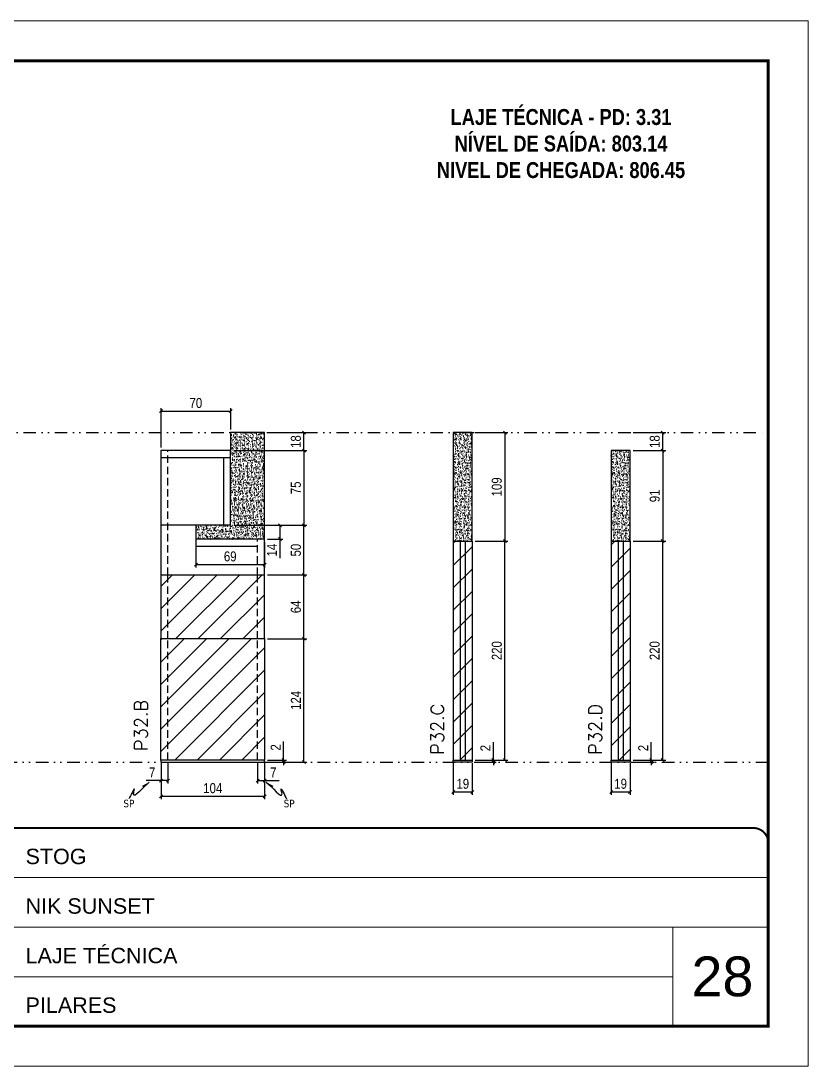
# Model space of a CAD drawing. Extents: x 808 to 7089, y -98 to 17032.
# Drawn here: x 6271 to 7062, y 9091 to 10141 of the extents above; entities that cross this region are included whole.
import ezdxf

# ---------------------------------------------------------------- set-up
doc = ezdxf.new("R2010")
doc.units = 0
for name, pattern in [('CONTINUO', [0]), ('DASHED', [0.75, 0.5, -0.25]), ('DIVIDE2', [0.625, 0.25, -0.125, 0, -0.125, 0, -0.125]), ('HIDDEN', [0.375, 0.25, -0.125])]:
    doc.linetypes.add(name, pattern=pattern)
for name, color, linetype, lineweight in [('CARIMBO', 255, 'Continuous', 9), ('Folhas', 255, 'Continuous', 9), ('REAPROVEITAMENTO', 251, 'Continuous', 9), ('SARRAFO DE PRESSAO', 251, 'DASHED', 9), ('Texto Seção', 7, 'Continuous', 15)]:
    doc.layers.add(name, color=color, linetype=linetype, lineweight=lineweight)
for name, color, linetype in [('COTA', 241, 'Continuous'), ('NOMENCLATURA', 7, 'Continuous'), ('Nível', 160, 'Continuous'), ('Painéis', 200, 'Continuous'), ('SARR_2.2x7', 40, 'Continuous'), ('Sarrafo de Pressão', 42, 'HIDDEN'), ('texto', 7, 'Continuous')]:
    doc.layers.add(name, color=color, linetype=linetype)
doc.styles.add('ARIAL', font='arial.ttf')
doc.styles.add('COTA TECNICA', font='techl___.ttf', dxfattribs={"height": 10})
doc.styles.add('COTA TECNICA-50', font='techl___.ttf', dxfattribs={"height": 10})
doc.styles.add('REGUA-120', font='ROMANS.shx', dxfattribs={"height": 15})
doc.styles.add('ROMANC', font='techb___.ttf', dxfattribs={"height": 2.5})
doc.styles.get("Standard").update_dxf_attribs({"font": 'arial.ttf'})
doc.dimstyles.new('COTA PAINEL-50', dxfattribs={"dimtxt": 10, "dimasz": 3, "dimexe": 3, "dimexo": 3, "dimgap": 3, "dimtad": 1, "dimdec": 1, "dimzin": 12, "dimdsep": 46, "dimtxsty": 'COTA TECNICA-50', "dimblk1": 'OBLIQUE', "dimblk2": 'OBLIQUE', "dimsah": 1, "dimcen": 0.9, "dimclrd": 4, "dimclre": 4, "dimclrt": 240, "dimadec": 1, "dimazin": 3, "dimtfac": 1, "dimtdec": 1, "dimtmove": 0, "dimatfit": 3, "dimfxl": 1, "dimtolj": 1, "dimtzin": 12, "dimarcsym": 0})
doc.dimstyles.new('PAINEL', dxfattribs={"dimtxt": 10, "dimasz": 3, "dimexe": 3, "dimexo": 3, "dimgap": 3, "dimtad": 1, "dimdec": 1, "dimzin": 12, "dimdsep": 46, "dimtxsty": 'COTA TECNICA', "dimblk1": 'OBLIQUE', "dimblk2": 'OBLIQUE', "dimsah": 1, "dimcen": 0.9, "dimclrd": 4, "dimclre": 4, "dimclrt": 240, "dimadec": 1, "dimazin": 3, "dimtfac": 1, "dimtdec": 1, "dimtmove": 0, "dimatfit": 3, "dimfxl": 1, "dimtolj": 1, "dimtzin": 12, "dimarcsym": 0})
doc.dimstyles.get("Standard").update_dxf_attribs({"dimtxt": 0.18, "dimasz": 0.18, "dimexe": 0.18, "dimexo": 0.0625, "dimgap": 0.09, "dimtad": 0, "dimtih": 1, "dimtoh": 1, "dimdec": 4, "dimzin": 0, "dimdsep": 46, "dimtxsty": 'Standard', "dimcen": 0.09, "dimadec": 0, "dimazin": 0, "dimtfac": 1, "dimtdec": 4, "dimtofl": 0, "dimtmove": 0, "dimatfit": 3, "dimfxl": 1, "dimtolj": 1, "dimtzin": 0, "dimarcsym": 0})

# ---------------------------------------------------------------- blocks, each defined once
blk = doc.blocks.new('9999999999')
at = {"color": 30, "linetype": 'CONTINUO'}
for p, q in [((98564.6, 34379.6), (99584, 34379.6)), ((98564.6, 34329.8), (99488, 34329.8)), ((99584, 34329.8), (99488, 34329.8)), ((99488, 34329.8), (99488, 34230.2)), ((98564.6, 34280), (99488, 34280))]:
    blk.add_line(p, q, dxfattribs=at)
at = {"color": 30, "linetype": 'CONTINUO', "const_width": 2}
blk.add_lwpolyline([(99584, 34230.2), (99584, 34414.4, 0.414214), (99569, 34429.4), (98229, 34429.4, 0.414214), (98214, 34414.4), (98214, 34245.2, 0.414214), (98229, 34230.2), (99584, 34230.2)], format="xyb", dxfattribs=at)
at = {"layer": 'Folhas'}
blk.add_lwpolyline([(98139, 34190.2), (99624, 34190.2), (99624, 35240.2), (98139, 35240.2)], close=True, dxfattribs=at)
at = {"layer": 'Folhas', "color": 30, "const_width": 3}
blk.add_lwpolyline([(98214, 34230.2), (99584, 34230.2), (99584, 35200.2), (98214, 35200.2)], close=True, dxfattribs=at)
at = {"color": 7, "linetype": 'Continuous', "ltscale": 5, "style": 'ARIAL'}
for s, height, p in [('STOG', 15.48, (98837.7, 34393.1)), ('NIK SUNSET', 15.48, (98837.7, 34343.3)), ('LAJE TÉCNICA', 15.483, (98837.7, 34293.5)), ('PILARES', 15.48, (98837.7, 34243.7))]:
    blk.add_text(s, height=height, dxfattribs=at).set_placement(p)
blk = doc.blocks.new('_Oblique')
at = {"color": 0, "linetype": 'ByBlock', "lineweight": -2}
blk.add_line((-0.5, -0.5), (0.5, 0.5), dxfattribs=at)
blk = doc.blocks.new('*D952')
at = {"layer": 'COTA', "color": 4, "lineweight": -2, "transparency": 16777216}
for p, q in [((6863.8, 9395.4), (6863.8, 9363.5)), ((6882.8, 9395.4), (6882.8, 9363.5)), ((6863.8, 9366.5), (6882.8, 9366.5))]:
    blk.add_line(p, q, dxfattribs=at)
at = {"layer": 'Defpoints', "color": 0, "transparency": 16777216}
for p in [(6863.8, 9398.4), (6882.8, 9398.4), (6882.8, 9366.5)]:
    blk.add_point(p, dxfattribs=at)
at = {"layer": 'COTA', "color": 4, "lineweight": -2, "transparency": 16777216, "xscale": 3, "yscale": 3, "zscale": 3, "rotation": 180}
blk.add_blockref('_Oblique', (6863.8, 9366.5), dxfattribs=at)
at = {"layer": 'COTA', "color": 4, "lineweight": -2, "transparency": 16777216, "xscale": 3, "yscale": 3, "zscale": 3}
blk.add_blockref('_Oblique', (6882.8, 9366.5), dxfattribs=at)
at = {"layer": 'COTA', "color": 240, "transparency": 16777216, "insert": (6873.3, 9374.6), "char_height": 10, "attachment_point": 5, "style": 'COTA TECNICA'}
blk.add_mtext('\\A1;19', dxfattribs=at)
blk = doc.blocks.new('*D953')
at = {"layer": 'COTA', "color": 4, "lineweight": -2, "transparency": 16777216}
for p, q in [((6885.8, 9618.4), (6918.6, 9618.4)), ((6915.6, 9398.4), (6915.6, 9618.4)), ((6885.8, 9398.4), (6918.6, 9398.4))]:
    blk.add_line(p, q, dxfattribs=at)
at = {"layer": 'Defpoints', "color": 0, "transparency": 16777216}
for p in [(6882.8, 9618.4), (6915.6, 9618.4), (6882.8, 9398.4)]:
    blk.add_point(p, dxfattribs=at)
at = {"layer": 'COTA', "color": 4, "lineweight": -2, "transparency": 16777216, "xscale": 3, "yscale": 3, "zscale": 3}
for p, rotation in [((6915.6, 9618.4), 90), ((6915.6, 9398.4), 270)]:
    blk.add_blockref('_Oblique', p, dxfattribs=dict(at, rotation=rotation))
at = {"layer": 'COTA', "color": 240, "transparency": 16777216, "insert": (6907.5, 9508.4), "char_height": 10, "attachment_point": 5, "rotation": 90, "style": 'COTA TECNICA'}
blk.add_mtext('\\A1;220', dxfattribs=at)
blk = doc.blocks.new('*D954')
at = {"layer": 'COTA', "color": 4, "lineweight": -2, "transparency": 16777216}
for p, q in [((6904, 9398.4), (6904, 9416.6)), ((6885.8, 9398.4), (6907, 9398.4)), ((6904, 9396.4), (6904, 9398.4)), ((6885.8, 9396.4), (6907, 9396.4)), ((6904, 9396.4), (6904, 9393.4))]:
    blk.add_line(p, q, dxfattribs=at)
at = {"layer": 'Defpoints', "color": 0, "transparency": 16777216}
for p in [(6882.8, 9398.4), (6904, 9398.4), (6882.8, 9396.4)]:
    blk.add_point(p, dxfattribs=at)
at = {"layer": 'COTA', "color": 4, "lineweight": -2, "transparency": 16777216, "xscale": 3, "yscale": 3, "zscale": 3}
for p, rotation in [((6904, 9398.4), 270), ((6904, 9396.4), 90)]:
    blk.add_blockref('_Oblique', p, dxfattribs=dict(at, rotation=rotation))
at = {"layer": 'COTA', "color": 240, "transparency": 16777216, "insert": (6896, 9410.5), "char_height": 10, "attachment_point": 5, "rotation": 90, "style": 'COTA TECNICA-50'}
blk.add_mtext('\\A1;2', dxfattribs=at)
blk = doc.blocks.new('*D937')
at = {"layer": 'COTA', "color": 4, "lineweight": -2, "transparency": 16777216}
for p, q in [((6411.5, 9395.4), (6411.5, 9359.1)), ((6515.5, 9395.4), (6515.5, 9359.1)), ((6411.5, 9362.1), (6515.5, 9362.1))]:
    blk.add_line(p, q, dxfattribs=at)
at = {"layer": 'Defpoints', "color": 0, "transparency": 16777216}
for p in [(6411.5, 9398.4), (6515.5, 9398.4), (6515.5, 9362.1)]:
    blk.add_point(p, dxfattribs=at)
at = {"layer": 'COTA', "color": 4, "lineweight": -2, "transparency": 16777216, "xscale": 3, "yscale": 3, "zscale": 3, "rotation": 180}
blk.add_blockref('_Oblique', (6411.5, 9362.1), dxfattribs=at)
at = {"layer": 'COTA', "color": 4, "lineweight": -2, "transparency": 16777216, "xscale": 3, "yscale": 3, "zscale": 3}
blk.add_blockref('_Oblique', (6515.5, 9362.1), dxfattribs=at)
at = {"layer": 'COTA', "color": 240, "transparency": 16777216, "insert": (6463.5, 9370.2), "char_height": 10, "attachment_point": 5, "style": 'COTA TECNICA'}
blk.add_mtext('\\A1;104', dxfattribs=at)
blk = doc.blocks.new('*D938')
at = {"layer": 'COTA', "color": 4, "lineweight": -2, "transparency": 16777216}
for p, q in [((6411.5, 9393.4), (6411.5, 9374.9)), ((6418.5, 9395.4), (6418.5, 9374.9)), ((6411.5, 9377.9), (6396.7, 9377.9)), ((6418.5, 9377.9), (6411.5, 9377.9))]:
    blk.add_line(p, q, dxfattribs=at)
at = {"layer": 'Defpoints', "color": 0, "transparency": 16777216}
for p in [(6418.5, 9398.4), (6411.5, 9396.4), (6411.5, 9377.9)]:
    blk.add_point(p, dxfattribs=at)
at = {"layer": 'COTA', "color": 4, "lineweight": -2, "transparency": 16777216, "xscale": 3, "yscale": 3, "zscale": 3, "rotation": 180}
blk.add_blockref('_Oblique', (6411.5, 9377.9), dxfattribs=at)
at = {"layer": 'COTA', "color": 4, "lineweight": -2, "transparency": 16777216, "xscale": 3, "yscale": 3, "zscale": 3}
blk.add_blockref('_Oblique', (6418.5, 9377.9), dxfattribs=at)
at = {"layer": 'COTA', "color": 240, "transparency": 16777216, "insert": (6402.6, 9386), "char_height": 10, "attachment_point": 5, "style": 'COTA TECNICA-50'}
blk.add_mtext('\\A1;7', dxfattribs=at)
blk = doc.blocks.new('*D939')
at = {"layer": 'COTA', "color": 4, "lineweight": -2, "transparency": 16777216}
for p, q in [((6508.5, 9395.4), (6508.5, 9374.9)), ((6515.5, 9393.4), (6515.5, 9374.9)), ((6508.5, 9377.9), (6515.5, 9377.9)), ((6515.5, 9377.9), (6530.2, 9377.9))]:
    blk.add_line(p, q, dxfattribs=at)
at = {"layer": 'Defpoints', "color": 0, "transparency": 16777216}
for p in [(6508.5, 9398.4), (6515.5, 9396.4), (6515.5, 9377.9)]:
    blk.add_point(p, dxfattribs=at)
at = {"layer": 'COTA', "color": 4, "lineweight": -2, "transparency": 16777216, "xscale": 3, "yscale": 3, "zscale": 3, "rotation": 180}
blk.add_blockref('_Oblique', (6508.5, 9377.9), dxfattribs=at)
at = {"layer": 'COTA', "color": 4, "lineweight": -2, "transparency": 16777216, "xscale": 3, "yscale": 3, "zscale": 3}
blk.add_blockref('_Oblique', (6515.5, 9377.9), dxfattribs=at)
at = {"layer": 'COTA', "color": 240, "transparency": 16777216, "insert": (6524.3, 9386), "char_height": 10, "attachment_point": 5, "style": 'COTA TECNICA-50'}
blk.add_mtext('\\A1;7', dxfattribs=at)
blk = doc.blocks.new('*D940')
at = {"layer": 'COTA', "color": 4, "linetype": 'ByBlock', "lineweight": -2, "transparency": 16777216}
for p, q in [((6518.5, 9520.4), (6558.1, 9520.4)), ((6555.1, 9396.4), (6555.1, 9520.4)), ((6518.5, 9396.4), (6558.1, 9396.4))]:
    blk.add_line(p, q, dxfattribs=at)
at = {"layer": 'Defpoints', "color": 0, "linetype": 'ByBlock', "transparency": 16777216}
for p in [(6515.5, 9520.4), (6555.1, 9520.4), (6515.5, 9396.4)]:
    blk.add_point(p, dxfattribs=at)
at = {"layer": 'COTA', "color": 4, "linetype": 'ByBlock', "lineweight": -2, "transparency": 16777216, "xscale": 3, "yscale": 3, "zscale": 3}
for p, rotation in [((6555.1, 9520.4), 90), ((6555.1, 9396.4), 270)]:
    blk.add_blockref('_Oblique', p, dxfattribs=dict(at, rotation=rotation))
at = {"layer": 'COTA', "color": 240, "linetype": 'ByBlock', "transparency": 16777216, "insert": (6547, 9458.4), "char_height": 10, "attachment_point": 5, "rotation": 90, "style": 'COTA TECNICA'}
blk.add_mtext('\\A1;124', dxfattribs=at)
blk = doc.blocks.new('*D941')
at = {"layer": 'COTA', "color": 4, "lineweight": -2, "transparency": 16777216}
for p, q in [((6534.7, 9398.4), (6534.7, 9417.2)), ((6518.5, 9398.4), (6537.7, 9398.4)), ((6534.7, 9396.4), (6534.7, 9398.4)), ((6518.5, 9396.4), (6537.7, 9396.4)), ((6534.7, 9396.4), (6534.7, 9393.4))]:
    blk.add_line(p, q, dxfattribs=at)
at = {"layer": 'Defpoints', "color": 0, "transparency": 16777216}
for p in [(6515.5, 9398.4), (6515.5, 9396.4), (6534.7, 9396.4)]:
    blk.add_point(p, dxfattribs=at)
at = {"layer": 'COTA', "color": 4, "lineweight": -2, "transparency": 16777216, "xscale": 3, "yscale": 3, "zscale": 3}
for p, rotation in [((6534.7, 9398.4), 270), ((6534.7, 9396.4), 90)]:
    blk.add_blockref('_Oblique', p, dxfattribs=dict(at, rotation=rotation))
at = {"layer": 'COTA', "color": 240, "transparency": 16777216, "insert": (6526.7, 9411.2), "char_height": 10, "attachment_point": 5, "rotation": 90, "style": 'COTA TECNICA-50'}
blk.add_mtext('\\A1;2', dxfattribs=at)
blk = doc.blocks.new('*D942')
at = {"layer": 'COTA', "color": 4, "linetype": 'ByBlock', "lineweight": -2, "transparency": 16777216}
for p, q in [((6518.5, 9520.4), (6558.1, 9520.4)), ((6555.1, 9396.4), (6555.1, 9520.4)), ((6518.5, 9396.4), (6558.1, 9396.4))]:
    blk.add_line(p, q, dxfattribs=at)
at = {"layer": 'Defpoints', "color": 0, "linetype": 'ByBlock', "transparency": 16777216}
for p in [(6515.5, 9520.4), (6555.1, 9520.4), (6515.5, 9396.4)]:
    blk.add_point(p, dxfattribs=at)
at = {"layer": 'COTA', "color": 4, "linetype": 'ByBlock', "lineweight": -2, "transparency": 16777216, "xscale": 3, "yscale": 3, "zscale": 3}
for p, rotation in [((6555.1, 9520.4), 90), ((6555.1, 9396.4), 270)]:
    blk.add_blockref('_Oblique', p, dxfattribs=dict(at, rotation=rotation))
at = {"layer": 'COTA', "color": 240, "linetype": 'ByBlock', "transparency": 16777216, "insert": (6547, 9458.4), "char_height": 10, "attachment_point": 5, "rotation": 90, "style": 'COTA TECNICA'}
blk.add_mtext('\\A1;124', dxfattribs=at)
blk = doc.blocks.new('*D943')
at = {"layer": 'COTA', "color": 4, "lineweight": -2, "transparency": 16777216}
for p, q in [((6518.5, 9584.4), (6558.1, 9584.4)), ((6555.1, 9520.4), (6555.1, 9584.4)), ((6518.5, 9520.4), (6558.1, 9520.4))]:
    blk.add_line(p, q, dxfattribs=at)
at = {"layer": 'Defpoints', "color": 0, "transparency": 16777216}
for p in [(6515.5, 9584.4), (6555.1, 9584.4), (6515.5, 9520.4)]:
    blk.add_point(p, dxfattribs=at)
at = {"layer": 'COTA', "color": 4, "lineweight": -2, "transparency": 16777216, "xscale": 3, "yscale": 3, "zscale": 3}
for p, rotation in [((6555.1, 9584.4), 90), ((6555.1, 9520.4), 270)]:
    blk.add_blockref('_Oblique', p, dxfattribs=dict(at, rotation=rotation))
at = {"layer": 'COTA', "color": 240, "transparency": 16777216, "insert": (6547, 9552.4), "char_height": 10, "attachment_point": 5, "rotation": 90, "style": 'COTA TECNICA-50'}
blk.add_mtext('\\A1;64', dxfattribs=at)
blk = doc.blocks.new('*D944')
at = {"layer": 'COTA', "color": 4, "lineweight": -2, "transparency": 16777216}
for p, q in [((6484.5, 9634.4), (6558.1, 9634.4)), ((6555.1, 9584.4), (6555.1, 9634.4)), ((6518.5, 9584.4), (6558.1, 9584.4))]:
    blk.add_line(p, q, dxfattribs=at)
at = {"layer": 'Defpoints', "color": 0, "transparency": 16777216}
for p in [(6481.5, 9634.4), (6555.1, 9634.4), (6515.5, 9584.4)]:
    blk.add_point(p, dxfattribs=at)
at = {"layer": 'COTA', "color": 4, "lineweight": -2, "transparency": 16777216, "xscale": 3, "yscale": 3, "zscale": 3}
for p, rotation in [((6555.1, 9634.4), 90), ((6555.1, 9584.4), 270)]:
    blk.add_blockref('_Oblique', p, dxfattribs=dict(at, rotation=rotation))
at = {"layer": 'COTA', "color": 240, "transparency": 16777216, "insert": (6547, 9609.4), "char_height": 10, "attachment_point": 5, "rotation": 90, "style": 'COTA TECNICA-50'}
blk.add_mtext('\\A1;50', dxfattribs=at)
blk = doc.blocks.new('*D945')
at = {"layer": 'COTA', "color": 4, "lineweight": -2, "transparency": 16777216}
for p, q in [((6484.5, 9709.4), (6558.1, 9709.4)), ((6555.1, 9709.4), (6555.1, 9634.4)), ((6484.5, 9634.4), (6558.1, 9634.4))]:
    blk.add_line(p, q, dxfattribs=at)
at = {"layer": 'Defpoints', "color": 0, "transparency": 16777216}
for p in [(6481.5, 9709.4), (6481.5, 9634.4), (6555.1, 9634.4)]:
    blk.add_point(p, dxfattribs=at)
at = {"layer": 'COTA', "color": 4, "lineweight": -2, "transparency": 16777216, "xscale": 3, "yscale": 3, "zscale": 3}
for p, rotation in [((6555.1, 9709.4), 90), ((6555.1, 9634.4), 270)]:
    blk.add_blockref('_Oblique', p, dxfattribs=dict(at, rotation=rotation))
at = {"layer": 'COTA', "color": 240, "transparency": 16777216, "insert": (6547, 9671.9), "char_height": 10, "attachment_point": 5, "rotation": 90, "style": 'COTA TECNICA'}
blk.add_mtext('\\A1;75', dxfattribs=at)
blk = doc.blocks.new('*D975')
at = {"layer": 'COTA', "color": 4, "linetype": 'ByBlock', "lineweight": -2, "transparency": 16777216}
for p, q in [((6885.8, 9709.4), (6918.6, 9709.4)), ((6915.6, 9709.4), (6915.6, 9618.4)), ((6885.8, 9618.4), (6918.6, 9618.4))]:
    blk.add_line(p, q, dxfattribs=at)
at = {"layer": 'Defpoints', "color": 0, "linetype": 'ByBlock', "transparency": 16777216}
for p in [(6882.8, 9709.4), (6882.8, 9618.4), (6915.6, 9618.4)]:
    blk.add_point(p, dxfattribs=at)
at = {"layer": 'COTA', "color": 4, "linetype": 'ByBlock', "lineweight": -2, "transparency": 16777216, "xscale": 3, "yscale": 3, "zscale": 3}
for p, rotation in [((6915.6, 9709.4), 90), ((6915.6, 9618.4), 270)]:
    blk.add_blockref('_Oblique', p, dxfattribs=dict(at, rotation=rotation))
at = {"layer": 'COTA', "color": 240, "linetype": 'ByBlock', "transparency": 16777216, "insert": (6907.6, 9663.9), "char_height": 10, "attachment_point": 5, "rotation": 90, "style": 'COTA TECNICA'}
blk.add_mtext('\\A1;91', dxfattribs=at)
blk = doc.blocks.new('*D934')
at = {"layer": 'COTA', "color": 4, "lineweight": -2, "transparency": 16777216}
for p, q in [((6705.2, 9395.4), (6705.2, 9363.5)), ((6724.2, 9395.4), (6724.2, 9363.5)), ((6705.2, 9366.5), (6724.2, 9366.5))]:
    blk.add_line(p, q, dxfattribs=at)
at = {"layer": 'Defpoints', "color": 0, "transparency": 16777216}
for p in [(6705.2, 9398.4), (6724.2, 9398.4), (6724.2, 9366.5)]:
    blk.add_point(p, dxfattribs=at)
at = {"layer": 'COTA', "color": 4, "lineweight": -2, "transparency": 16777216, "xscale": 3, "yscale": 3, "zscale": 3, "rotation": 180}
blk.add_blockref('_Oblique', (6705.2, 9366.5), dxfattribs=at)
at = {"layer": 'COTA', "color": 4, "lineweight": -2, "transparency": 16777216, "xscale": 3, "yscale": 3, "zscale": 3}
blk.add_blockref('_Oblique', (6724.2, 9366.5), dxfattribs=at)
at = {"layer": 'COTA', "color": 240, "transparency": 16777216, "insert": (6714.7, 9374.6), "char_height": 10, "attachment_point": 5, "style": 'COTA TECNICA'}
blk.add_mtext('\\A1;19', dxfattribs=at)
blk = doc.blocks.new('*D935')
at = {"layer": 'COTA', "color": 4, "lineweight": -2, "transparency": 16777216}
for p, q in [((6727.2, 9618.4), (6760, 9618.4)), ((6757, 9398.4), (6757, 9618.4)), ((6727.2, 9398.4), (6760, 9398.4))]:
    blk.add_line(p, q, dxfattribs=at)
at = {"layer": 'Defpoints', "color": 0, "transparency": 16777216}
for p in [(6724.2, 9618.4), (6757, 9618.4), (6724.2, 9398.4)]:
    blk.add_point(p, dxfattribs=at)
at = {"layer": 'COTA', "color": 4, "lineweight": -2, "transparency": 16777216, "xscale": 3, "yscale": 3, "zscale": 3}
for p, rotation in [((6757, 9618.4), 90), ((6757, 9398.4), 270)]:
    blk.add_blockref('_Oblique', p, dxfattribs=dict(at, rotation=rotation))
at = {"layer": 'COTA', "color": 240, "transparency": 16777216, "insert": (6748.9, 9508.4), "char_height": 10, "attachment_point": 5, "rotation": 90, "style": 'COTA TECNICA'}
blk.add_mtext('\\A1;220', dxfattribs=at)
blk = doc.blocks.new('*D936')
at = {"layer": 'COTA', "color": 4, "lineweight": -2, "transparency": 16777216}
for p, q in [((6745.4, 9398.4), (6745.4, 9416.6)), ((6727.2, 9398.4), (6748.4, 9398.4)), ((6745.4, 9396.4), (6745.4, 9398.4)), ((6727.2, 9396.4), (6748.4, 9396.4)), ((6745.4, 9396.4), (6745.4, 9393.4))]:
    blk.add_line(p, q, dxfattribs=at)
at = {"layer": 'Defpoints', "color": 0, "transparency": 16777216}
for p in [(6724.2, 9398.4), (6745.4, 9398.4), (6724.2, 9396.4)]:
    blk.add_point(p, dxfattribs=at)
at = {"layer": 'COTA', "color": 4, "lineweight": -2, "transparency": 16777216, "xscale": 3, "yscale": 3, "zscale": 3}
for p, rotation in [((6745.4, 9398.4), 270), ((6745.4, 9396.4), 90)]:
    blk.add_blockref('_Oblique', p, dxfattribs=dict(at, rotation=rotation))
at = {"layer": 'COTA', "color": 240, "transparency": 16777216, "insert": (6737.4, 9410.5), "char_height": 10, "attachment_point": 5, "rotation": 90, "style": 'COTA TECNICA-50'}
blk.add_mtext('\\A1;2', dxfattribs=at)
blk = doc.blocks.new('*D971')
at = {"layer": 'COTA', "color": 4, "linetype": 'ByBlock', "lineweight": -2, "transparency": 16777216}
for p, q in [((6727.2, 9727.4), (6760, 9727.4)), ((6757, 9727.4), (6757, 9618.4)), ((6727.2, 9618.4), (6760, 9618.4))]:
    blk.add_line(p, q, dxfattribs=at)
at = {"layer": 'Defpoints', "color": 0, "linetype": 'ByBlock', "transparency": 16777216}
for p in [(6724.2, 9727.4), (6724.2, 9618.4), (6757, 9618.4)]:
    blk.add_point(p, dxfattribs=at)
at = {"layer": 'COTA', "color": 4, "linetype": 'ByBlock', "lineweight": -2, "transparency": 16777216, "xscale": 3, "yscale": 3, "zscale": 3}
for p, rotation in [((6757, 9727.4), 90), ((6757, 9618.4), 270)]:
    blk.add_blockref('_Oblique', p, dxfattribs=dict(at, rotation=rotation))
at = {"layer": 'COTA', "color": 240, "linetype": 'ByBlock', "transparency": 16777216, "insert": (6748.9, 9672.9), "char_height": 10, "attachment_point": 5, "rotation": 90, "style": 'COTA TECNICA'}
blk.add_mtext('\\A1;109', dxfattribs=at)
blk = doc.blocks.new('*D972')
at = {"layer": 'COTA', "color": 4, "lineweight": -2, "transparency": 16777216}
for p, q in [((6484.5, 9634.4), (6533.9, 9634.4)), ((6530.9, 9634.4), (6530.9, 9620.4)), ((6518.5, 9620.4), (6533.9, 9620.4)), ((6530.9, 9620.4), (6530.9, 9601.3))]:
    blk.add_line(p, q, dxfattribs=at)
at = {"layer": 'Defpoints', "color": 0, "transparency": 16777216}
for p in [(6481.5, 9634.4), (6515.5, 9620.4), (6530.9, 9620.4)]:
    blk.add_point(p, dxfattribs=at)
at = {"layer": 'COTA', "color": 4, "lineweight": -2, "transparency": 16777216, "xscale": 3, "yscale": 3, "zscale": 3}
for p, rotation in [((6530.9, 9634.4), 90), ((6530.9, 9620.4), 270)]:
    blk.add_blockref('_Oblique', p, dxfattribs=dict(at, rotation=rotation))
at = {"layer": 'COTA', "color": 240, "transparency": 16777216, "insert": (6522.9, 9609.4), "char_height": 10, "attachment_point": 5, "rotation": 90, "style": 'COTA TECNICA'}
blk.add_mtext('\\A1;14', dxfattribs=at)
blk = doc.blocks.new('*D973')
at = {"layer": 'COTA', "color": 4, "lineweight": -2, "transparency": 16777216}
for p, q in [((6446.5, 9617.4), (6446.5, 9591.8)), ((6515.5, 9617.4), (6515.5, 9591.8)), ((6446.5, 9594.8), (6515.5, 9594.8))]:
    blk.add_line(p, q, dxfattribs=at)
at = {"layer": 'Defpoints', "color": 0, "transparency": 16777216}
for p in [(6446.5, 9620.4), (6515.5, 9620.4), (6515.5, 9594.8)]:
    blk.add_point(p, dxfattribs=at)
at = {"layer": 'COTA', "color": 4, "lineweight": -2, "transparency": 16777216, "xscale": 3, "yscale": 3, "zscale": 3, "rotation": 180}
blk.add_blockref('_Oblique', (6446.5, 9594.8), dxfattribs=at)
at = {"layer": 'COTA', "color": 4, "lineweight": -2, "transparency": 16777216, "xscale": 3, "yscale": 3, "zscale": 3}
blk.add_blockref('_Oblique', (6515.5, 9594.8), dxfattribs=at)
at = {"layer": 'COTA', "color": 240, "transparency": 16777216, "insert": (6481, 9603), "char_height": 10, "attachment_point": 5, "style": 'COTA TECNICA'}
blk.add_mtext('\\A1;69', dxfattribs=at)
blk = doc.blocks.new('*D974')
at = {"layer": 'COTA', "color": 4, "lineweight": -2, "transparency": 16777216}
for p, q in [((6411.5, 9712.4), (6411.5, 9752)), ((6411.5, 9749), (6481.5, 9749)), ((6481.5, 9730.4), (6481.5, 9752))]:
    blk.add_line(p, q, dxfattribs=at)
at = {"layer": 'Defpoints', "color": 0, "transparency": 16777216}
for p in [(6481.5, 9749), (6481.5, 9727.4), (6411.5, 9709.4)]:
    blk.add_point(p, dxfattribs=at)
at = {"layer": 'COTA', "color": 4, "lineweight": -2, "transparency": 16777216, "xscale": 3, "yscale": 3, "zscale": 3, "rotation": 180}
blk.add_blockref('_Oblique', (6411.5, 9749), dxfattribs=at)
at = {"layer": 'COTA', "color": 4, "lineweight": -2, "transparency": 16777216, "xscale": 3, "yscale": 3, "zscale": 3}
blk.add_blockref('_Oblique', (6481.5, 9749), dxfattribs=at)
at = {"layer": 'COTA', "color": 240, "transparency": 16777216, "insert": (6446.5, 9757.1), "char_height": 10, "attachment_point": 5, "style": 'COTA TECNICA'}
blk.add_mtext('\\A1;70', dxfattribs=at)
blk = doc.blocks.new('*D967')
at = {"layer": 'COTA', "color": 4, "lineweight": -2, "transparency": 16777216}
for p, q in [((6518.5, 9727.4), (6558.1, 9727.4)), ((6555.1, 9709.4), (6555.1, 9727.4)), ((6484.5, 9709.4), (6558.1, 9709.4))]:
    blk.add_line(p, q, dxfattribs=at)
at = {"layer": 'Defpoints', "color": 0, "transparency": 16777216}
for p in [(6515.5, 9727.4), (6555.1, 9727.4), (6481.5, 9709.4)]:
    blk.add_point(p, dxfattribs=at)
at = {"layer": 'COTA', "color": 4, "lineweight": -2, "transparency": 16777216, "xscale": 3, "yscale": 3, "zscale": 3}
for p, rotation in [((6555.1, 9727.4), 90), ((6555.1, 9709.4), 270)]:
    blk.add_blockref('_Oblique', p, dxfattribs=dict(at, rotation=rotation))
at = {"layer": 'COTA', "color": 240, "transparency": 16777216, "insert": (6547, 9718.4), "char_height": 10, "attachment_point": 5, "rotation": 90, "style": 'COTA TECNICA'}
blk.add_mtext('\\A1;18', dxfattribs=at)
blk = doc.blocks.new('*D968')
at = {"layer": 'COTA', "color": 4, "lineweight": -2, "transparency": 16777216}
for p, q in [((6885.8, 9727.4), (6918.6, 9727.4)), ((6915.6, 9709.4), (6915.6, 9727.4)), ((6885.8, 9709.4), (6918.6, 9709.4))]:
    blk.add_line(p, q, dxfattribs=at)
at = {"layer": 'Defpoints', "color": 0, "transparency": 16777216}
for p in [(6882.8, 9727.4), (6915.6, 9727.4), (6882.8, 9709.4)]:
    blk.add_point(p, dxfattribs=at)
at = {"layer": 'COTA', "color": 4, "lineweight": -2, "transparency": 16777216, "xscale": 3, "yscale": 3, "zscale": 3}
for p, rotation in [((6915.6, 9727.4), 90), ((6915.6, 9709.4), 270)]:
    blk.add_blockref('_Oblique', p, dxfattribs=dict(at, rotation=rotation))
at = {"layer": 'COTA', "color": 240, "transparency": 16777216, "insert": (6907.6, 9718.4), "char_height": 10, "attachment_point": 5, "rotation": 90, "style": 'COTA TECNICA'}
blk.add_mtext('\\A1;18', dxfattribs=at)

msp = doc.modelspace()

# ---------------------------------------------------------------- hatches: boundary and pattern name
at = {"layer": 'COTA', "linetype": 'ByBlock'}
h = msp.add_hatch(dxfattribs=at)
h.set_pattern_fill('AR-CONC', color=256, scale=0.03)
h.set_pattern_definition([(50, (1880.616, -5742.8755), (5.4655401, -0.4781726), [0.5715, -6.2865]), (355, (1880.616, -5742.8755), (-1.0573026, 5.7317054), [0.4572, -5.0292175]), (100.451445, (1881.0714, -5742.9154), (4.4082374, 5.2535326), [0.4857003, -5.3427073]), (46.1842, (1880.616, -5741.3515), (8.1323712, -1.2612698), [0.85725, -9.42975]), (96.63556, (1881.294, -5741.457), (7.122124, 7.4227837), [0.7285507, -8.0140682]), (351.18415, (1880.616, -5741.3515), (7.122124, 7.4227837), [0.685799, -7.543792]), (21, (1881.378, -5741.7325), (4.5484317, -3.067956), [0.5715, -6.2865]), (326, (1881.378, -5741.7325), (1.8540609, 5.525639), [0.4572, -5.0292]), (71.451445, (1881.757, -5741.988), (6.4024926, 2.457683), [0.4857003, -5.3426981]), (37.5, (1880.616, -5742.8755), (0.0926581, 2.53665117), [0, -4.96824, 0, -5.1054, 0, -5.04825]), (7.5, (1880.616, -5742.8755), (2.00458988, 3.00541724), [0, -2.91084, 0, -4.85394, 0, -1.92405]), (327.5, (1878.9167, -5742.8755), (4.06771786, -0.17186232), [0, -1.905, 0, -5.9436, 0, -7.8867]), (317.5, (1878.1547, -5742.8755), (4.44387544, 0.7627947), [0, -2.4765, 0, -3.94716, 0, -5.6007])])
h.paths.add_polyline_path([(6515.46, 9727.44), (6481.46, 9727.44), (6481.46, 9634.44), (6446.46, 9634.44), (6446.46, 9620.44), (6515.46, 9620.44)])
h = msp.add_hatch(dxfattribs=at)
h.set_pattern_fill('AR-CONC', color=256, scale=0.03)
h.set_pattern_definition([(50, (-2383.939, 5570.448), (5.46554, -0.4781726), [0.5715, -6.2865]), (355, (-2383.939, 5570.448), (-1.0573026, 5.7317054), [0.4572, -5.0292175]), (100.451445, (-2383.4836, 5570.408), (4.4082374, 5.2535326), [0.4857003, -5.3427073]), (46.1842, (-2383.939, 5571.972), (8.132371, -1.26127), [0.85725, -9.42975]), (96.63556, (-2383.261, 5571.867), (7.122124, 7.422784), [0.728551, -8.014068]), (351.18415, (-2383.939, 5571.972), (7.122124, 7.422784), [0.685799, -7.543792]), (21, (-2383.177, 5571.591), (4.5484317, -3.067956), [0.5715, -6.2865]), (326, (-2383.177, 5571.591), (1.854061, 5.525639), [0.4572, -5.0292]), (71.451445, (-2382.798, 5571.3353), (6.4024926, 2.457683), [0.4857003, -5.342698]), (37.5, (-2383.939, 5570.448), (0.0926581, 2.53665117), [0, -4.96824, 0, -5.1054, 0, -5.04825]), (7.5, (-2383.939, 5570.448), (2.0045899, 3.00541724), [0, -2.91084, 0, -4.85394, 0, -1.92405]), (327.5, (-2385.6383, 5570.448), (4.06771786, -0.1718623), [0, -1.905, 0, -5.9436, 0, -7.8867]), (317.5, (-2386.4003, 5570.448), (4.4438754, 0.7627947), [0, -2.4765, 0, -3.94716, 0, -5.6007])])
h.paths.add_polyline_path([(6724.18, 9727.44), (6705.18, 9727.44), (6705.18, 9618.42), (6724.18, 9618.42)])
h = msp.add_hatch(dxfattribs=at)
h.set_pattern_fill('AR-CONC', color=256, scale=0.03)
h.set_pattern_definition([(50, (-2225.3305, 5570.448), (5.46554, -0.4781726), [0.5715, -6.2865]), (355, (-2225.3305, 5570.448), (-1.0573026, 5.7317054), [0.4572, -5.0292175]), (100.451445, (-2224.875, 5570.408), (4.4082374, 5.2535326), [0.4857003, -5.3427073]), (46.1842, (-2225.3305, 5571.972), (8.132371, -1.26127), [0.85725, -9.42975]), (96.63556, (-2224.653, 5571.867), (7.122124, 7.422784), [0.728551, -8.014068]), (351.18415, (-2225.3305, 5571.972), (7.122124, 7.422784), [0.685799, -7.543792]), (21, (-2224.5685, 5571.591), (4.5484317, -3.067956), [0.5715, -6.2865]), (326, (-2224.5685, 5571.591), (1.854061, 5.525639), [0.4572, -5.0292]), (71.451445, (-2224.1894, 5571.3353), (6.4024926, 2.457683), [0.4857003, -5.342698]), (37.5, (-2225.3305, 5570.448), (0.0926581, 2.53665117), [0, -4.96824, 0, -5.1054, 0, -5.04825]), (7.5, (-2225.3305, 5570.448), (2.0045899, 3.00541724), [0, -2.91084, 0, -4.85394, 0, -1.92405]), (327.5, (-2227.0297, 5570.448), (4.06771786, -0.1718623), [0, -1.905, 0, -5.9436, 0, -7.8867]), (317.5, (-2227.7917, 5570.448), (4.4438754, 0.7627947), [0, -2.4765, 0, -3.94716, 0, -5.6007])])
h.paths.add_polyline_path([(6882.79, 9709.44), (6863.79, 9709.44), (6863.79, 9618.42), (6882.79, 9618.42)])
at = {"layer": 'REAPROVEITAMENTO'}
h = msp.add_hatch(dxfattribs=at)
h.set_pattern_fill('ANSI31', color=256, scale=5)
h.set_pattern_definition([(45, (1426.391, -5742.876), (-11.22532, 11.22532), [])])
h.paths.add_polyline_path([(6724.18, 9618.44), (6705.18, 9618.44), (6705.18, 9398.44), (6724.18, 9398.44)])
h = msp.add_hatch(dxfattribs=at)
h.set_pattern_fill('ANSI31', color=256, scale=5)
h.set_pattern_definition([(45, (1743.609, -5742.876), (-11.22532, 11.22532), [])])
h.paths.add_polyline_path([(6882.79, 9618.44), (6863.79, 9618.44), (6863.79, 9398.44), (6882.79, 9398.44)])
h = msp.add_hatch(dxfattribs=at)
h.set_pattern_fill('ANSI31', color=256, scale=5)
h.set_pattern_definition([(45, (1880.616, -5756.876), (-11.22532, 11.22532), [])])
h.paths.add_polyline_path([(6515.46, 9520.44), (6515.46, 9584.44), (6411.46, 9584.44), (6411.46, 9520.44)])
h = msp.add_hatch(dxfattribs=at)
h.set_pattern_fill('ANSI31', color=256, scale=5)
h.set_pattern_definition([(45, (1880.616, -5742.876), (-11.22532, 11.22532), [])])
h.paths.add_polyline_path([(6515.46, 9520.44), (6411.46, 9520.44), (6411.46, 9398.44), (6515.46, 9398.44)])

# ---------------------------------------------------------------- linework, layer by layer
at = {"layer": 'COTA', "linetype": 'ByBlock'}
for p, q in [((6515.46, 9727.44), (6481.46, 9727.44)), ((6481.46, 9727.44), (6481.46, 9709.44)), ((6515.46, 9620.44), (6515.46, 9727.44)), ((6411.46, 9709.44), (6411.46, 9709.44))]:
    msp.add_line(p, q, dxfattribs=at)
for points in [[(6705.18, 9618.42), (6724.18, 9618.42), (6724.18, 9727.44), (6705.18, 9727.44)], [(6863.79, 9618.42), (6882.79, 9618.42), (6882.79, 9709.44), (6863.79, 9709.44)]]:
    msp.add_lwpolyline(points, close=True, dxfattribs=at)
at = {"layer": 'Nível', "color": 4, "linetype": 'DIVIDE2', "ltscale": 50}
for p, q in [((5990.29, 9727.44), (7021.67, 9727.44)), ((5971.34, 9396.44), (7021.67, 9396.44))]:
    msp.add_line(p, q, dxfattribs=at)
at = {"layer": 'Painéis'}
for p, q in [((6481.46, 9709.44), (6411.46, 9709.44)), ((6411.46, 9709.44), (6411.46, 9520.44)), ((6481.46, 9634.44), (6481.46, 9709.44)), ((6446.46, 9634.44), (6411.46, 9634.44)), ((6481.46, 9634.44), (6446.46, 9634.44)), ((6446.46, 9634.44), (6446.46, 9620.44)), ((6515.46, 9620.44), (6446.46, 9620.44)), ((6515.46, 9520.44), (6515.46, 9620.44)), ((6705.18, 9618.44), (6705.18, 9398.44)), ((6705.18, 9618.44), (6724.18, 9618.44)), ((6705.18, 9618.44), (6724.18, 9618.44)), ((6724.18, 9618.44), (6724.18, 9398.44)), ((6863.79, 9618.44), (6863.79, 9398.44)), ((6863.79, 9618.44), (6882.79, 9618.44)), ((6863.79, 9618.44), (6882.79, 9618.44)), ((6882.79, 9618.44), (6882.79, 9398.44)), ((6411.46, 9584.44), (6515.46, 9584.44)), ((6705.18, 9398.44), (6724.18, 9398.44)), ((6705.18, 9398.44), (6724.18, 9398.44)), ((6705.18, 9396.44), (6705.18, 9398.44)), ((6724.18, 9398.44), (6724.18, 9396.44)), ((6863.79, 9398.44), (6882.79, 9398.44)), ((6863.79, 9398.44), (6882.79, 9398.44)), ((6863.79, 9396.44), (6863.79, 9398.44)), ((6882.79, 9398.44), (6882.79, 9396.44)), ((6724.18, 9396.44), (6705.18, 9396.44)), ((6882.79, 9396.44), (6863.79, 9396.44))]:
    msp.add_line(p, q, dxfattribs=at)
for points in [[(6411.46, 9520.44), (6515.46, 9520.44), (6515.46, 9398.44), (6411.46, 9398.44)], [(6411.46, 9396.44), (6515.46, 9396.44), (6515.46, 9398.44), (6411.46, 9398.44)]]:
    msp.add_lwpolyline(points, close=True, dxfattribs=at)
at = {"layer": 'SARR_2.2x7'}
for p, q in [((6411.46, 9702.44), (6481.46, 9702.44)), ((6474.46, 9634.44), (6474.46, 9702.44)), ((6446.46, 9620.44), (6446.46, 9613.44)), ((6712.18, 9618.44), (6712.18, 9398.44)), ((6717.18, 9618.44), (6717.18, 9398.44)), ((6870.79, 9618.44), (6870.79, 9398.44)), ((6875.79, 9618.44), (6875.79, 9398.44)), ((6446.46, 9613.44), (6508.46, 9613.44))]:
    msp.add_line(p, q, dxfattribs=at)
at = {"layer": 'Sarrafo de Pressão', "ltscale": 30}
for p, q in [((6418.46, 9584.44), (6418.46, 9709.44)), ((6508.46, 9584.44), (6508.46, 9620.44)), ((6418.46, 9520.44), (6418.46, 9584.44)), ((6508.46, 9520.44), (6508.46, 9584.44)), ((6418.46, 9398.44), (6418.46, 9520.44)), ((6508.46, 9398.44), (6508.46, 9520.44))]:
    msp.add_line(p, q, dxfattribs=at)

# ---------------------------------------------------------------- block references
at = {"layer": 'SARRAFO DE PRESSAO', "color": 6, "linetype": 'ByBlock'}
msp.add_blockref('9999999999', (-92562.31, -25099.18), dxfattribs=at)

# ---------------------------------------------------------------- texts
at = {"layer": 'CARIMBO', "style": 'ARIAL'}
msp.add_text('28', height=40, dxfattribs=at).set_placement((6944.53, 9161.17))
at = {"layer": 'NOMENCLATURA', "color": 2, "insert": (6813.41, 10079.17), "char_height": 16, "attachment_point": 2, "style": 'ROMANC'}
msp.add_mtext_dynamic_manual_height_columns('\\PLAJE TÉCNICA - PD: 3.31\\PNÍVEL DE SAÍDA: 803.14\\PNIVEL DE CHEGADA: 806.45', width=328.3607, gutter_width=1, heights=[0], dxfattribs=at)
at = {"layer": 'texto', "color": 0, "char_height": 7.5, "attachment_point": 5}
for insert in [(6379.21, 9354.76), (6540.23, 9354.76)]:
    msp.add_mtext('{\\fTahoma|b0|i0|c0|p34;\\C4;SP}', dxfattribs=dict(at, insert=insert))
at = {"layer": 'Texto Seção', "char_height": 13, "width": 285.3299, "attachment_point": 7, "rotation": 90, "style": 'REGUA-120'}
for s, insert in [('P32.B', (6397.99, 9407.69)), ('P32.C', (6695.73, 9403.85)), ('P32.D', (6854.34, 9403.85))]:
    msp.add_mtext(s, dxfattribs=dict(at, insert=insert))

# ---------------------------------------------------------------- dimensions: what is measured, and where the dimension line sits
at = {"layer": 'COTA'}
for base, p1, p2, dimstyle, picture, middle in [((6481.46, 9749.04), (6411.46, 9709.44), (6481.46, 9727.44), 'PAINEL', '*D974', (6446.46, 9757.14)), ((6515.46, 9594.83), (6446.46, 9620.44), (6515.46, 9620.44), 'PAINEL', '*D973', (6480.96, 9602.96)), ((6515.46, 9377.93), (6508.46, 9398.44), (6515.46, 9396.44), 'COTA PAINEL-50', '*D939', (6524.32, 9386))]:
    dim = msp.add_linear_dim(base=base, p1=p1, p2=p2, dimstyle=dimstyle, dxfattribs=at)
    dim.commit()
    dim.dimension.update_dxf_attribs({"geometry": picture, "text_midpoint": middle})
for base, p1, p2, angle, dimstyle, picture, middle in [((6555.1, 9727.44), (6481.46, 9709.44), (6515.46, 9727.44), 90, 'PAINEL', '*D967', (6547, 9718.44)), ((6915.65, 9727.44), (6882.79, 9709.44), (6882.79, 9727.44), 90, 'PAINEL', '*D968', (6907.55, 9718.44)), ((6555.1, 9634.44), (6481.46, 9709.44), (6481.46, 9634.44), 90, 'PAINEL', '*D945', (6546.99, 9671.94)), ((6555.1, 9634.44), (6515.46, 9584.44), (6481.46, 9634.44), 90, 'COTA PAINEL-50', '*D944', (6546.99, 9609.44)), ((6530.93, 9620.44), (6481.46, 9634.44), (6515.46, 9620.44), 90, 'PAINEL', '*D972', (6522.86, 9609.38)), ((6555.1, 9584.44), (6515.46, 9520.44), (6515.46, 9584.44), 90, 'COTA PAINEL-50', '*D943', (6547, 9552.44)), ((6411.46, 9377.93), (6418.46, 9398.44), (6411.46, 9396.44), 180, 'COTA PAINEL-50', '*D938', (6402.59, 9386))]:
    dim = msp.add_linear_dim(base=base, p1=p1, p2=p2, angle=angle, dimstyle=dimstyle, dxfattribs=at)
    dim.commit()
    dim.dimension.update_dxf_attribs({"geometry": picture, "text_midpoint": middle})
at = {"layer": 'COTA', "linetype": 'ByBlock'}
for base, p1, p2, picture, middle in [((6757.04, 9618.42), (6724.18, 9727.44), (6724.18, 9618.42), '*D971', (6748.91, 9672.93)), ((6915.65, 9618.42), (6882.79, 9709.44), (6882.79, 9618.42), '*D975', (6907.56, 9663.93))]:
    dim = msp.add_linear_dim(base=base, p1=p1, p2=p2, angle=90, dimstyle='PAINEL', dxfattribs=at)
    dim.commit()
    dim.dimension.update_dxf_attribs({"geometry": picture, "text_midpoint": middle})
at = {"layer": 'COTA'}
for base, p1, p2, picture, middle in [((6757, 9618.44), (6724.18, 9398.44), (6724.18, 9618.44), '*D935', (6748.9, 9508.44)), ((6915.61, 9618.44), (6882.79, 9398.44), (6882.79, 9618.44), '*D953', (6907.51, 9508.44))]:
    dim = msp.add_linear_dim(base=base, p1=p1, p2=p2, angle=90, dimstyle='PAINEL', override={"dimarcsym": 2}, dxfattribs=at)
    dim.commit()
    dim.dimension.update_dxf_attribs({"geometry": picture, "text_midpoint": middle})
at = {"layer": 'COTA', "linetype": 'ByBlock'}
for picture in ['*D940', '*D942']:
    dim = msp.add_aligned_dim(p1=(6515.46, 9396.44), p2=(6515.46, 9520.44), distance=-39.64, dimstyle='PAINEL', dxfattribs=at)
    dim.commit()
    dim.dimension.update_dxf_attribs({"geometry": picture, "text_midpoint": (6547.02, 9458.44)})
at = {"layer": 'COTA'}
for base, p1, p2, picture, middle in [((6534.71, 9396.44), (6515.46, 9398.44), (6515.46, 9396.44), '*D941', (6534.71, 9411.19)), ((6745.38, 9398.44), (6724.18, 9396.44), (6724.18, 9398.44), '*D936', (6745.38, 9410.5)), ((6903.99, 9398.44), (6882.79, 9396.44), (6882.79, 9398.44), '*D954', (6903.99, 9410.5))]:
    dim = msp.add_linear_dim(base=base, p1=p1, p2=p2, angle=90, dimstyle='COTA PAINEL-50', dxfattribs=at)
    dim.commit()
    dim.dimension.update_dxf_attribs({"geometry": picture, "text_midpoint": middle, "dimtype": 160})
for base, p1, p2, picture, middle in [((6515.46, 9362.08), (6411.46, 9398.44), (6515.46, 9398.44), '*D937', (6463.46, 9370.18)), ((6724.18, 9366.55), (6705.18, 9398.44), (6724.18, 9398.44), '*D934', (6714.68, 9374.63)), ((6882.79, 9366.55), (6863.79, 9398.44), (6882.79, 9398.44), '*D952', (6873.29, 9374.63))]:
    dim = msp.add_linear_dim(base=base, p1=p1, p2=p2, dimstyle='PAINEL', override={"dimarcsym": 2}, dxfattribs=at)
    dim.commit()
    dim.dimension.update_dxf_attribs({"geometry": picture, "text_midpoint": middle})

# ---------------------------------------------------------------- leaders
at = {"layer": 'COTA', "path_type": 1}
for points in [[(6399.63, 9376.26), (6383.84, 9364.42), (6384.77, 9369.23), (6379.21, 9359.45)], [(6517.28, 9376.26), (6533.07, 9364.42), (6532.15, 9369.23), (6537.7, 9359.45)]]:
    msp.add_leader(points, dimstyle='Standard', override={"dimasz": 8}, dxfattribs=at)

doc.saveas('drawing.dxf')
